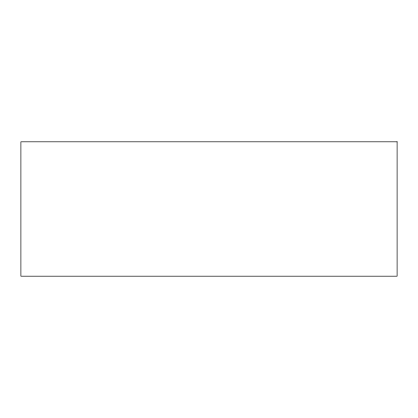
<?xml version="1.0" encoding="UTF-8"?>
<svg xmlns="http://www.w3.org/2000/svg" width="418" height="418" viewBox="0 0 418 418"><rect width="100%" height="100%" fill="white"/><g stroke="black" fill="none" stroke-linecap="round" stroke-linejoin="round"><path stroke-width="0.63" d="M397.1 141.822L20.9 141.822L20.9 276.178L397.1 276.178L397.1 141.822"/></g></svg>
